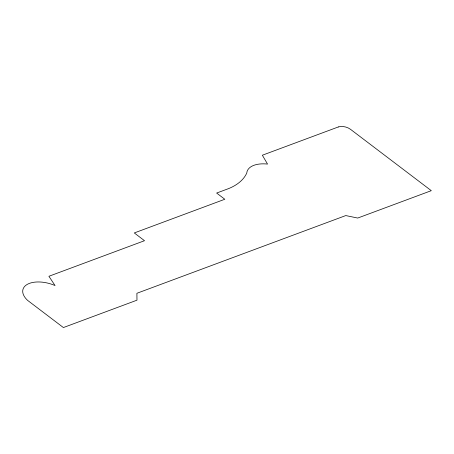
<?xml version="1.0" encoding="UTF-8"?>
<svg xmlns="http://www.w3.org/2000/svg" width="454" height="454" viewBox="0 0 454 454"><rect width="100%" height="100%" fill="white"/><g stroke="black" fill="none" stroke-linecap="round" stroke-linejoin="round"><path stroke-width="0.68" d="M338.332 126.955L262.35 155.223L267.542 164.076A25.22 13.512 15.8 0 0 246.777 173.008A76.221 40.843 15.8 0 1 228.544 188.62L216.637 193.052L224.815 199.261L134.293 232.942L144.514 240.705L48.907 276.276L55.059 285.555A23.943 12.831 15.8 0 0 27.512 284.244A23.943 12.831 15.8 0 0 27.62 300.389L63.395 327.555L136.977 300.179L136.898 293.284L345.766 215.571L357.718 218.051L431.3 190.674L350.533 129.339A8.864 4.75 15.8 0 0 338.332 126.955"/></g></svg>
